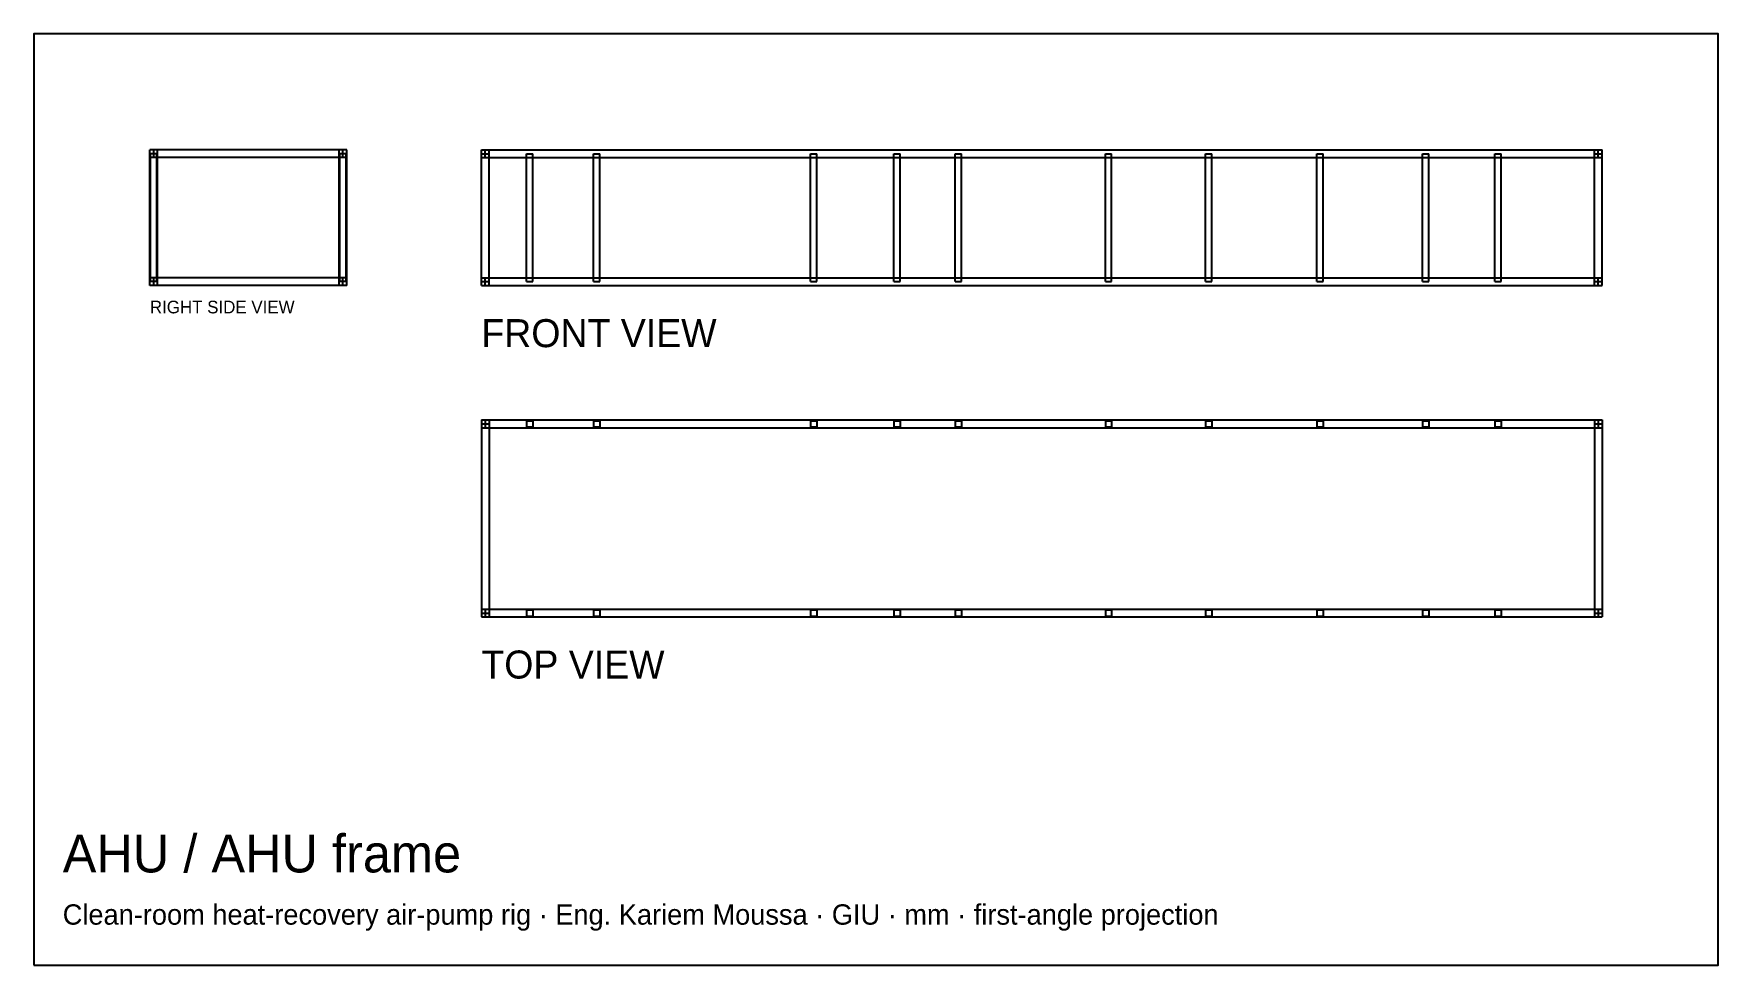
# Model space of a CAD drawing. Header units: millimetres. Extents: x -407 to -74, y -104 to 80.
import ezdxf

# ---------------------------------------------------------------- set-up
doc = ezdxf.new("R2010")
doc.units = ezdxf.units.MM
for name, color, linetype in [('BORDER', 7, 'Continuous'), ('HIDDEN', 8, 'Continuous'), ('TEXT', 5, 'Continuous'), ('VISIBLE', 7, 'Continuous')]:
    doc.layers.add(name, color=color, linetype=linetype)

msp = doc.modelspace()

# ---------------------------------------------------------------- linework, layer by layer
at = {"layer": 'BORDER'}
msp.add_lwpolyline([(-406.66, -104.0904), (-73.6648, -104.0904), (-73.6648, 80.1352), (-406.66, 80.1352)], close=True, dxfattribs=at)
at = {"layer": 'HIDDEN'}
for points in [[(-382.1548, 57.17), (-383.6948, 57.17)], [(-383.6948, 55.63), (-383.6948, 57.17)], [(-382.1548, 57.17), (-382.9248, 57.17)], [(-345.5248, 57.17), (-382.9248, 57.17)], [(-382.9248, 55.63), (-382.9248, 57.17)], [(-345.5248, 57.17), (-382.9248, 57.17)], [(-382.9248, 55.63), (-382.9248, 57.17)], [(-345.5248, 57.17), (-382.9248, 57.17)], [(-382.9248, 55.63), (-382.9248, 57.17)], [(-382.1548, 55.63), (-382.1548, 57.17)], [(-382.1548, 55.63), (-382.1548, 57.17)], [(-345.5248, 57.17), (-346.2948, 57.17)], [(-346.2948, 55.63), (-346.2948, 57.17)], [(-344.7548, 57.17), (-346.2948, 57.17)], [(-346.2948, 55.63), (-346.2948, 57.17)], [(-345.5248, 55.63), (-345.5248, 57.17)], [(-345.5248, 55.63), (-345.5248, 57.17)], [(-345.5248, 55.63), (-345.5248, 57.17)], [(-344.7548, 55.63), (-344.7548, 57.17)], [(-318.17, 57.17), (-316.63, 57.17)], [(-318.17, 55.63), (-318.17, 57.17)], [(-317.4, 57.17), (-97.4, 57.17)], [(-317.4, 57.17), (-97.4, 57.17)], [(-317.4, 55.63), (-317.4, 57.17)], [(-317.4, 55.63), (-317.4, 57.17)], [(-317.4, 57.17), (-97.4, 57.17)], [(-317.4, 55.63), (-317.4, 57.17)], [(-317.4, 57.17), (-316.63, 57.17)], [(-316.63, 55.63), (-316.63, 57.17)], [(-316.63, 55.63), (-316.63, 57.17)], [(-98.17, 57.17), (-97.4, 57.17)], [(-98.17, 57.17), (-96.63, 57.17)], [(-98.17, 55.63), (-98.17, 57.17)], [(-98.17, 55.63), (-98.17, 57.17)], [(-97.4, 55.63), (-97.4, 57.17)], [(-97.4, 55.63), (-97.4, 57.17)], [(-97.4, 55.63), (-97.4, 57.17)], [(-96.63, 55.63), (-96.63, 57.17)], [(-383.6948, 55.63), (-383.6948, 56.4)], [(-382.1548, 56.4), (-383.6948, 56.4)], [(-383.6948, 31.1), (-383.6948, 56.4)], [(-382.1548, 56.4), (-383.6948, 56.4)], [(-383.6948, 31.1), (-383.6948, 56.4)], [(-382.1548, 56.4), (-383.6948, 56.4)], [(-383.6948, 31.1), (-383.6948, 56.4)], [(-382.1548, 55.63), (-383.6948, 55.63)], [(-382.1548, 55.63), (-383.6948, 55.63)], [(-382.3088, 56.4), (-383.5408, 56.4)], [(-383.5408, 31.1), (-383.5408, 56.4)], [(-382.3088, 56.4), (-383.5408, 56.4)], [(-383.5408, 31.1), (-383.5408, 56.4)], [(-382.3088, 56.4), (-383.5408, 56.4)], [(-383.5408, 31.1), (-383.5408, 56.4)], [(-382.3088, 56.4), (-383.5408, 56.4)], [(-383.5408, 31.1), (-383.5408, 56.4)], [(-382.3088, 56.4), (-383.5408, 56.4)], [(-383.5408, 31.1), (-383.5408, 56.4)], [(-382.3088, 56.4), (-383.5408, 56.4)], [(-383.5408, 31.1), (-383.5408, 56.4)], [(-382.3088, 56.4), (-383.5408, 56.4)], [(-383.5408, 31.1), (-383.5408, 56.4)], [(-382.3088, 56.4), (-383.5408, 56.4)], [(-383.5408, 31.1), (-383.5408, 56.4)], [(-382.3088, 56.4), (-383.5408, 56.4)], [(-383.5408, 31.1), (-383.5408, 56.4)], [(-382.3088, 56.4), (-383.5408, 56.4)], [(-383.5408, 31.1), (-383.5408, 56.4)], [(-382.3088, 56.4), (-383.5408, 56.4)], [(-383.5408, 31.1), (-383.5408, 56.4)], [(-382.3088, 56.4), (-383.5408, 56.4)], [(-383.5408, 31.1), (-383.5408, 56.4)], [(-382.3088, 56.4), (-383.5408, 56.4)], [(-383.5408, 31.1), (-383.5408, 56.4)], [(-382.3088, 56.4), (-383.5408, 56.4)], [(-383.5408, 31.1), (-383.5408, 56.4)], [(-382.3088, 56.4), (-383.5408, 56.4)], [(-383.5408, 31.1), (-383.5408, 56.4)], [(-382.3088, 56.4), (-383.5408, 56.4)], [(-383.5408, 31.1), (-383.5408, 56.4)], [(-382.3088, 56.4), (-383.5408, 56.4)], [(-383.5408, 31.1), (-383.5408, 56.4)], [(-382.3088, 56.4), (-383.5408, 56.4)], [(-383.5408, 31.1), (-383.5408, 56.4)], [(-382.3088, 56.4), (-383.5408, 56.4)], [(-383.5408, 31.1), (-383.5408, 56.4)], [(-382.3088, 56.4), (-383.5408, 56.4)], [(-383.5408, 31.1), (-383.5408, 56.4)], [(-345.5248, 55.63), (-382.9248, 55.63)], [(-345.5248, 55.63), (-382.9248, 55.63)], [(-345.5248, 55.63), (-382.9248, 55.63)], [(-382.3088, 31.1), (-382.3088, 56.4)], [(-382.3088, 31.1), (-382.3088, 56.4)], [(-382.3088, 31.1), (-382.3088, 56.4)], [(-382.3088, 31.1), (-382.3088, 56.4)], [(-382.3088, 31.1), (-382.3088, 56.4)], [(-382.3088, 31.1), (-382.3088, 56.4)], [(-382.3088, 31.1), (-382.3088, 56.4)], [(-382.3088, 31.1), (-382.3088, 56.4)], [(-382.3088, 31.1), (-382.3088, 56.4)], [(-382.3088, 31.1), (-382.3088, 56.4)], [(-382.3088, 31.1), (-382.3088, 56.4)], [(-382.3088, 31.1), (-382.3088, 56.4)], [(-382.3088, 31.1), (-382.3088, 56.4)], [(-382.3088, 31.1), (-382.3088, 56.4)], [(-382.3088, 31.1), (-382.3088, 56.4)], [(-382.3088, 31.1), (-382.3088, 56.4)], [(-382.3088, 31.1), (-382.3088, 56.4)], [(-382.3088, 31.1), (-382.3088, 56.4)], [(-382.3088, 31.1), (-382.3088, 56.4)], [(-382.3088, 31.1), (-382.3088, 56.4)], [(-382.1548, 31.1), (-382.1548, 56.4)], [(-382.1548, 31.1), (-382.1548, 56.4)], [(-382.1548, 31.1), (-382.1548, 56.4)], [(-344.7548, 56.4), (-346.2948, 56.4)], [(-346.2948, 31.1), (-346.2948, 56.4)], [(-344.7548, 56.4), (-346.2948, 56.4)], [(-346.2948, 31.1), (-346.2948, 56.4)], [(-344.7548, 56.4), (-346.2948, 56.4)], [(-346.2948, 31.1), (-346.2948, 56.4)], [(-344.7548, 55.63), (-346.2948, 55.63)], [(-344.7548, 55.63), (-346.2948, 55.63)], [(-344.9088, 56.4), (-346.1408, 56.4)], [(-346.1408, 31.1), (-346.1408, 56.4)], [(-344.9088, 56.4), (-346.1408, 56.4)], [(-346.1408, 31.1), (-346.1408, 56.4)], [(-344.9088, 56.4), (-346.1408, 56.4)], [(-346.1408, 31.1), (-346.1408, 56.4)], [(-344.9088, 56.4), (-346.1408, 56.4)], [(-346.1408, 31.1), (-346.1408, 56.4)], [(-344.9088, 56.4), (-346.1408, 56.4)], [(-346.1408, 31.1), (-346.1408, 56.4)], [(-344.9088, 56.4), (-346.1408, 56.4)], [(-346.1408, 31.1), (-346.1408, 56.4)], [(-344.9088, 56.4), (-346.1408, 56.4)], [(-346.1408, 31.1), (-346.1408, 56.4)], [(-344.9088, 56.4), (-346.1408, 56.4)], [(-346.1408, 31.1), (-346.1408, 56.4)], [(-344.9088, 56.4), (-346.1408, 56.4)], [(-346.1408, 31.1), (-346.1408, 56.4)], [(-344.9088, 56.4), (-346.1408, 56.4)], [(-346.1408, 31.1), (-346.1408, 56.4)], [(-344.9088, 56.4), (-346.1408, 56.4)], [(-346.1408, 31.1), (-346.1408, 56.4)], [(-344.9088, 56.4), (-346.1408, 56.4)], [(-346.1408, 31.1), (-346.1408, 56.4)], [(-344.9088, 56.4), (-346.1408, 56.4)], [(-346.1408, 31.1), (-346.1408, 56.4)], [(-344.9088, 56.4), (-346.1408, 56.4)], [(-346.1408, 31.1), (-346.1408, 56.4)], [(-344.9088, 56.4), (-346.1408, 56.4)], [(-346.1408, 31.1), (-346.1408, 56.4)], [(-344.9088, 56.4), (-346.1408, 56.4)], [(-346.1408, 31.1), (-346.1408, 56.4)], [(-344.9088, 56.4), (-346.1408, 56.4)], [(-346.1408, 31.1), (-346.1408, 56.4)], [(-344.9088, 56.4), (-346.1408, 56.4)], [(-346.1408, 31.1), (-346.1408, 56.4)], [(-344.9088, 56.4), (-346.1408, 56.4)], [(-346.1408, 31.1), (-346.1408, 56.4)], [(-344.9088, 56.4), (-346.1408, 56.4)], [(-346.1408, 31.1), (-346.1408, 56.4)], [(-344.9088, 31.1), (-344.9088, 56.4)], [(-344.9088, 31.1), (-344.9088, 56.4)], [(-344.9088, 31.1), (-344.9088, 56.4)], [(-344.9088, 31.1), (-344.9088, 56.4)], [(-344.9088, 31.1), (-344.9088, 56.4)], [(-344.9088, 31.1), (-344.9088, 56.4)], [(-344.9088, 31.1), (-344.9088, 56.4)], [(-344.9088, 31.1), (-344.9088, 56.4)], [(-344.9088, 31.1), (-344.9088, 56.4)], [(-344.9088, 31.1), (-344.9088, 56.4)], [(-344.9088, 31.1), (-344.9088, 56.4)], [(-344.9088, 31.1), (-344.9088, 56.4)], [(-344.9088, 31.1), (-344.9088, 56.4)], [(-344.9088, 31.1), (-344.9088, 56.4)], [(-344.9088, 31.1), (-344.9088, 56.4)], [(-344.9088, 31.1), (-344.9088, 56.4)], [(-344.9088, 31.1), (-344.9088, 56.4)], [(-344.9088, 31.1), (-344.9088, 56.4)], [(-344.9088, 31.1), (-344.9088, 56.4)], [(-344.9088, 31.1), (-344.9088, 56.4)], [(-344.7548, 55.63), (-344.7548, 56.4)], [(-344.7548, 31.1), (-344.7548, 56.4)], [(-344.7548, 31.1), (-344.7548, 56.4)], [(-344.7548, 31.1), (-344.7548, 56.4)], [(-318.17, 56.4), (-316.63, 56.4)], [(-318.17, 56.4), (-316.63, 56.4)], [(-318.17, 31.1), (-318.17, 56.4)], [(-318.17, 31.1), (-318.17, 56.4)], [(-318.17, 56.4), (-316.63, 56.4)], [(-318.17, 31.1), (-318.17, 56.4)], [(-318.17, 55.63), (-318.17, 56.4)], [(-318.17, 55.63), (-316.63, 55.63)], [(-318.17, 55.63), (-316.63, 55.63)], [(-317.4, 55.63), (-97.4, 55.63)], [(-317.4, 55.63), (-97.4, 55.63)], [(-317.4, 55.63), (-97.4, 55.63)], [(-316.63, 31.1), (-316.63, 56.4)], [(-316.63, 31.1), (-316.63, 56.4)], [(-316.63, 31.1), (-316.63, 56.4)], [(-309.216, 56.4), (-307.984, 56.4)], [(-309.216, 56.4), (-307.984, 56.4)], [(-309.216, 31.1), (-309.216, 56.4)], [(-309.216, 31.1), (-309.216, 56.4)], [(-309.216, 56.4), (-307.984, 56.4)], [(-309.216, 56.4), (-307.984, 56.4)], [(-309.216, 31.1), (-309.216, 56.4)], [(-309.216, 55.63), (-309.216, 56.4)], [(-307.984, 31.1), (-307.984, 56.4)], [(-307.984, 31.1), (-307.984, 56.4)], [(-307.984, 31.1), (-307.984, 56.4)], [(-307.984, 55.63), (-307.984, 56.4)], [(-296.016, 56.4), (-294.784, 56.4)], [(-296.016, 56.4), (-294.784, 56.4)], [(-296.016, 31.1), (-296.016, 56.4)], [(-296.016, 31.1), (-296.016, 56.4)], [(-296.016, 56.4), (-294.784, 56.4)], [(-296.016, 56.4), (-294.784, 56.4)], [(-296.016, 31.1), (-296.016, 56.4)], [(-296.016, 55.63), (-296.016, 56.4)], [(-294.784, 31.1), (-294.784, 56.4)], [(-294.784, 31.1), (-294.784, 56.4)], [(-294.784, 31.1), (-294.784, 56.4)], [(-294.784, 55.63), (-294.784, 56.4)], [(-253.116, 56.4), (-251.884, 56.4)], [(-253.116, 56.4), (-251.884, 56.4)], [(-253.116, 31.1), (-253.116, 56.4)], [(-253.116, 31.1), (-253.116, 56.4)], [(-253.116, 56.4), (-251.884, 56.4)], [(-253.116, 56.4), (-251.884, 56.4)], [(-253.116, 31.1), (-253.116, 56.4)], [(-253.116, 55.63), (-253.116, 56.4)], [(-251.884, 31.1), (-251.884, 56.4)], [(-251.884, 31.1), (-251.884, 56.4)], [(-251.884, 31.1), (-251.884, 56.4)], [(-251.884, 55.63), (-251.884, 56.4)], [(-236.616, 56.4), (-235.384, 56.4)], [(-236.616, 56.4), (-235.384, 56.4)], [(-236.616, 31.1), (-236.616, 56.4)], [(-236.616, 31.1), (-236.616, 56.4)], [(-236.616, 56.4), (-235.384, 56.4)], [(-236.616, 56.4), (-235.384, 56.4)], [(-236.616, 31.1), (-236.616, 56.4)], [(-236.616, 55.63), (-236.616, 56.4)], [(-235.384, 31.1), (-235.384, 56.4)], [(-235.384, 31.1), (-235.384, 56.4)], [(-235.384, 31.1), (-235.384, 56.4)], [(-235.384, 55.63), (-235.384, 56.4)], [(-224.516, 56.4), (-223.284, 56.4)], [(-224.516, 56.4), (-223.284, 56.4)], [(-224.516, 31.1), (-224.516, 56.4)], [(-224.516, 31.1), (-224.516, 56.4)], [(-224.516, 56.4), (-223.284, 56.4)], [(-224.516, 56.4), (-223.284, 56.4)], [(-224.516, 31.1), (-224.516, 56.4)], [(-224.516, 55.63), (-224.516, 56.4)], [(-223.284, 31.1), (-223.284, 56.4)], [(-223.284, 31.1), (-223.284, 56.4)], [(-223.284, 31.1), (-223.284, 56.4)], [(-223.284, 55.63), (-223.284, 56.4)], [(-194.816, 56.4), (-193.584, 56.4)], [(-194.816, 56.4), (-193.584, 56.4)], [(-194.816, 31.1), (-194.816, 56.4)], [(-194.816, 31.1), (-194.816, 56.4)], [(-194.816, 56.4), (-193.584, 56.4)], [(-194.816, 56.4), (-193.584, 56.4)], [(-194.816, 31.1), (-194.816, 56.4)], [(-194.816, 55.63), (-194.816, 56.4)], [(-193.584, 31.1), (-193.584, 56.4)], [(-193.584, 31.1), (-193.584, 56.4)], [(-193.584, 31.1), (-193.584, 56.4)], [(-193.584, 55.63), (-193.584, 56.4)], [(-175.016, 56.4), (-173.784, 56.4)], [(-175.016, 56.4), (-173.784, 56.4)], [(-175.016, 31.1), (-175.016, 56.4)], [(-175.016, 31.1), (-175.016, 56.4)], [(-175.016, 56.4), (-173.784, 56.4)], [(-175.016, 56.4), (-173.784, 56.4)], [(-175.016, 31.1), (-175.016, 56.4)], [(-175.016, 55.63), (-175.016, 56.4)], [(-173.784, 31.1), (-173.784, 56.4)], [(-173.784, 31.1), (-173.784, 56.4)], [(-173.784, 31.1), (-173.784, 56.4)], [(-173.784, 55.63), (-173.784, 56.4)], [(-153.016, 56.4), (-151.784, 56.4)], [(-153.016, 56.4), (-151.784, 56.4)], [(-153.016, 31.1), (-153.016, 56.4)], [(-153.016, 31.1), (-153.016, 56.4)], [(-153.016, 56.4), (-151.784, 56.4)], [(-153.016, 56.4), (-151.784, 56.4)], [(-153.016, 31.1), (-153.016, 56.4)], [(-153.016, 55.63), (-153.016, 56.4)], [(-151.784, 31.1), (-151.784, 56.4)], [(-151.784, 31.1), (-151.784, 56.4)], [(-151.784, 31.1), (-151.784, 56.4)], [(-151.784, 55.63), (-151.784, 56.4)], [(-132.116, 56.4), (-130.884, 56.4)], [(-132.116, 56.4), (-130.884, 56.4)], [(-132.116, 31.1), (-132.116, 56.4)], [(-132.116, 31.1), (-132.116, 56.4)], [(-132.116, 56.4), (-130.884, 56.4)], [(-132.116, 56.4), (-130.884, 56.4)], [(-132.116, 31.1), (-132.116, 56.4)], [(-132.116, 55.63), (-132.116, 56.4)], [(-130.884, 31.1), (-130.884, 56.4)], [(-130.884, 31.1), (-130.884, 56.4)], [(-130.884, 31.1), (-130.884, 56.4)], [(-130.884, 55.63), (-130.884, 56.4)], [(-117.816, 56.4), (-116.584, 56.4)], [(-117.816, 56.4), (-116.584, 56.4)], [(-117.816, 31.1), (-117.816, 56.4)], [(-117.816, 31.1), (-117.816, 56.4)], [(-117.816, 56.4), (-116.584, 56.4)], [(-117.816, 56.4), (-116.584, 56.4)], [(-117.816, 31.1), (-117.816, 56.4)], [(-117.816, 55.63), (-117.816, 56.4)], [(-116.584, 31.1), (-116.584, 56.4)], [(-116.584, 31.1), (-116.584, 56.4)], [(-116.584, 31.1), (-116.584, 56.4)], [(-116.584, 55.63), (-116.584, 56.4)], [(-98.17, 56.4), (-96.63, 56.4)], [(-98.17, 56.4), (-96.63, 56.4)], [(-98.17, 31.1), (-98.17, 56.4)], [(-98.17, 31.1), (-98.17, 56.4)], [(-98.17, 56.4), (-96.63, 56.4)], [(-98.17, 31.1), (-98.17, 56.4)], [(-98.17, 55.63), (-96.63, 55.63)], [(-98.17, 55.63), (-96.63, 55.63)], [(-96.63, 31.1), (-96.63, 56.4)], [(-96.63, 31.1), (-96.63, 56.4)], [(-96.63, 31.1), (-96.63, 56.4)], [(-96.63, 55.63), (-96.63, 56.4)], [(-382.1548, 31.87), (-383.6948, 31.87)], [(-383.6948, 31.1), (-383.6948, 31.87)], [(-382.1548, 31.87), (-383.6948, 31.87)], [(-383.6948, 30.33), (-383.6948, 31.87)], [(-382.1548, 31.1), (-383.6948, 31.1)], [(-382.1548, 31.1), (-383.6948, 31.1)], [(-382.1548, 31.1), (-383.6948, 31.1)], [(-382.1548, 30.33), (-383.6948, 30.33)], [(-382.3088, 31.1), (-383.5408, 31.1)], [(-382.3088, 31.1), (-383.5408, 31.1)], [(-382.3088, 31.1), (-383.5408, 31.1)], [(-382.3088, 31.1), (-383.5408, 31.1)], [(-382.3088, 31.1), (-383.5408, 31.1)], [(-382.3088, 31.1), (-383.5408, 31.1)], [(-382.3088, 31.1), (-383.5408, 31.1)], [(-382.3088, 31.1), (-383.5408, 31.1)], [(-382.3088, 31.1), (-383.5408, 31.1)], [(-382.3088, 31.1), (-383.5408, 31.1)], [(-382.3088, 31.1), (-383.5408, 31.1)], [(-382.3088, 31.1), (-383.5408, 31.1)], [(-382.3088, 31.1), (-383.5408, 31.1)], [(-382.3088, 31.1), (-383.5408, 31.1)], [(-382.3088, 31.1), (-383.5408, 31.1)], [(-382.3088, 31.1), (-383.5408, 31.1)], [(-382.3088, 31.1), (-383.5408, 31.1)], [(-382.3088, 31.1), (-383.5408, 31.1)], [(-382.3088, 31.1), (-383.5408, 31.1)], [(-382.3088, 31.1), (-383.5408, 31.1)], [(-345.5248, 31.87), (-382.9248, 31.87)], [(-382.9248, 30.33), (-382.9248, 31.87)], [(-345.5248, 31.87), (-382.9248, 31.87)], [(-382.9248, 30.33), (-382.9248, 31.87)], [(-345.5248, 31.87), (-382.9248, 31.87)], [(-382.9248, 30.33), (-382.9248, 31.87)], [(-382.1548, 30.33), (-382.9248, 30.33)], [(-345.5248, 30.33), (-382.9248, 30.33)], [(-345.5248, 30.33), (-382.9248, 30.33)], [(-345.5248, 30.33), (-382.9248, 30.33)], [(-382.1548, 30.33), (-382.1548, 31.87)], [(-382.1548, 30.33), (-382.1548, 31.87)], [(-344.7548, 31.87), (-346.2948, 31.87)], [(-346.2948, 30.33), (-346.2948, 31.87)], [(-344.7548, 31.87), (-346.2948, 31.87)], [(-346.2948, 30.33), (-346.2948, 31.87)], [(-344.7548, 31.1), (-346.2948, 31.1)], [(-344.7548, 31.1), (-346.2948, 31.1)], [(-344.7548, 31.1), (-346.2948, 31.1)], [(-345.5248, 30.33), (-346.2948, 30.33)], [(-344.7548, 30.33), (-346.2948, 30.33)], [(-344.9088, 31.1), (-346.1408, 31.1)], [(-344.9088, 31.1), (-346.1408, 31.1)], [(-344.9088, 31.1), (-346.1408, 31.1)], [(-344.9088, 31.1), (-346.1408, 31.1)], [(-344.9088, 31.1), (-346.1408, 31.1)], [(-344.9088, 31.1), (-346.1408, 31.1)], [(-344.9088, 31.1), (-346.1408, 31.1)], [(-344.9088, 31.1), (-346.1408, 31.1)], [(-344.9088, 31.1), (-346.1408, 31.1)], [(-344.9088, 31.1), (-346.1408, 31.1)], [(-344.9088, 31.1), (-346.1408, 31.1)], [(-344.9088, 31.1), (-346.1408, 31.1)], [(-344.9088, 31.1), (-346.1408, 31.1)], [(-344.9088, 31.1), (-346.1408, 31.1)], [(-344.9088, 31.1), (-346.1408, 31.1)], [(-344.9088, 31.1), (-346.1408, 31.1)], [(-344.9088, 31.1), (-346.1408, 31.1)], [(-344.9088, 31.1), (-346.1408, 31.1)], [(-344.9088, 31.1), (-346.1408, 31.1)], [(-344.9088, 31.1), (-346.1408, 31.1)], [(-345.5248, 30.33), (-345.5248, 31.87)], [(-345.5248, 30.33), (-345.5248, 31.87)], [(-345.5248, 30.33), (-345.5248, 31.87)], [(-344.7548, 31.1), (-344.7548, 31.87)], [(-344.7548, 30.33), (-344.7548, 31.87)], [(-318.17, 31.87), (-316.63, 31.87)], [(-318.17, 31.87), (-316.63, 31.87)], [(-318.17, 30.33), (-318.17, 31.87)], [(-318.17, 31.1), (-318.17, 31.87)], [(-318.17, 31.1), (-316.63, 31.1)], [(-318.17, 31.1), (-316.63, 31.1)], [(-318.17, 31.1), (-316.63, 31.1)], [(-318.17, 30.33), (-316.63, 30.33)], [(-317.4, 31.87), (-97.4, 31.87)], [(-317.4, 31.87), (-97.4, 31.87)], [(-317.4, 30.33), (-317.4, 31.87)], [(-317.4, 30.33), (-317.4, 31.87)], [(-317.4, 31.87), (-97.4, 31.87)], [(-317.4, 30.33), (-317.4, 31.87)], [(-317.4, 30.33), (-97.4, 30.33)], [(-317.4, 30.33), (-97.4, 30.33)], [(-317.4, 30.33), (-97.4, 30.33)], [(-317.4, 30.33), (-316.63, 30.33)], [(-316.63, 30.33), (-316.63, 31.87)], [(-316.63, 30.33), (-316.63, 31.87)], [(-309.216, 31.1), (-309.216, 31.87)], [(-309.216, 31.1), (-307.984, 31.1)], [(-309.216, 31.1), (-307.984, 31.1)], [(-309.216, 31.1), (-307.984, 31.1)], [(-309.216, 31.1), (-307.984, 31.1)], [(-307.984, 31.1), (-307.984, 31.87)], [(-296.016, 31.1), (-296.016, 31.87)], [(-296.016, 31.1), (-294.784, 31.1)], [(-296.016, 31.1), (-294.784, 31.1)], [(-296.016, 31.1), (-294.784, 31.1)], [(-296.016, 31.1), (-294.784, 31.1)], [(-294.784, 31.1), (-294.784, 31.87)], [(-253.116, 31.1), (-253.116, 31.87)], [(-253.116, 31.1), (-251.884, 31.1)], [(-253.116, 31.1), (-251.884, 31.1)], [(-253.116, 31.1), (-251.884, 31.1)], [(-253.116, 31.1), (-251.884, 31.1)], [(-251.884, 31.1), (-251.884, 31.87)], [(-236.616, 31.1), (-236.616, 31.87)], [(-236.616, 31.1), (-235.384, 31.1)], [(-236.616, 31.1), (-235.384, 31.1)], [(-236.616, 31.1), (-235.384, 31.1)], [(-236.616, 31.1), (-235.384, 31.1)], [(-235.384, 31.1), (-235.384, 31.87)], [(-224.516, 31.1), (-224.516, 31.87)], [(-224.516, 31.1), (-223.284, 31.1)], [(-224.516, 31.1), (-223.284, 31.1)], [(-224.516, 31.1), (-223.284, 31.1)], [(-224.516, 31.1), (-223.284, 31.1)], [(-223.284, 31.1), (-223.284, 31.87)], [(-194.816, 31.1), (-194.816, 31.87)], [(-194.816, 31.1), (-193.584, 31.1)], [(-194.816, 31.1), (-193.584, 31.1)], [(-194.816, 31.1), (-193.584, 31.1)], [(-194.816, 31.1), (-193.584, 31.1)], [(-193.584, 31.1), (-193.584, 31.87)], [(-175.016, 31.1), (-175.016, 31.87)], [(-175.016, 31.1), (-173.784, 31.1)], [(-175.016, 31.1), (-173.784, 31.1)], [(-175.016, 31.1), (-173.784, 31.1)], [(-175.016, 31.1), (-173.784, 31.1)], [(-173.784, 31.1), (-173.784, 31.87)], [(-153.016, 31.1), (-153.016, 31.87)], [(-153.016, 31.1), (-151.784, 31.1)], [(-153.016, 31.1), (-151.784, 31.1)], [(-153.016, 31.1), (-151.784, 31.1)], [(-153.016, 31.1), (-151.784, 31.1)], [(-151.784, 31.1), (-151.784, 31.87)], [(-132.116, 31.1), (-132.116, 31.87)], [(-132.116, 31.1), (-130.884, 31.1)], [(-132.116, 31.1), (-130.884, 31.1)], [(-132.116, 31.1), (-130.884, 31.1)], [(-132.116, 31.1), (-130.884, 31.1)], [(-130.884, 31.1), (-130.884, 31.87)], [(-117.816, 31.1), (-117.816, 31.87)], [(-117.816, 31.1), (-116.584, 31.1)], [(-117.816, 31.1), (-116.584, 31.1)], [(-117.816, 31.1), (-116.584, 31.1)], [(-117.816, 31.1), (-116.584, 31.1)], [(-116.584, 31.1), (-116.584, 31.87)], [(-98.17, 31.87), (-96.63, 31.87)], [(-98.17, 31.87), (-96.63, 31.87)], [(-98.17, 30.33), (-98.17, 31.87)], [(-98.17, 30.33), (-98.17, 31.87)], [(-98.17, 31.1), (-96.63, 31.1)], [(-98.17, 31.1), (-96.63, 31.1)], [(-98.17, 31.1), (-96.63, 31.1)], [(-98.17, 30.33), (-97.4, 30.33)], [(-98.17, 30.33), (-96.63, 30.33)], [(-97.4, 30.33), (-97.4, 31.87)], [(-97.4, 30.33), (-97.4, 31.87)], [(-97.4, 30.33), (-97.4, 31.87)], [(-96.63, 30.33), (-96.63, 31.87)], [(-96.63, 31.1), (-96.63, 31.87)], [(-318.17, 3.7452), (-316.63, 3.7452)], [(-318.17, 3.7452), (-318.17, 2.2052)], [(-317.4, 3.7452), (-97.4, 3.7452)], [(-317.4, 3.7452), (-97.4, 3.7452)], [(-317.4, 3.7452), (-317.4, 2.2052)], [(-317.4, 3.7452), (-317.4, 2.2052)], [(-317.4, 3.7452), (-97.4, 3.7452)], [(-317.4, 3.7452), (-317.4, 2.2052)], [(-317.4, 3.7452), (-316.63, 3.7452)], [(-316.63, 3.7452), (-316.63, 2.2052)], [(-316.63, 3.7452), (-316.63, 2.2052)], [(-309.216, 3.5912), (-307.984, 3.5912)], [(-309.216, 3.5912), (-307.984, 3.5912)], [(-309.216, 3.5912), (-309.216, 2.3592)], [(-309.216, 3.5912), (-309.216, 2.3592)], [(-307.984, 3.5912), (-307.984, 2.3592)], [(-307.984, 3.5912), (-307.984, 2.3592)], [(-296.016, 3.5912), (-294.784, 3.5912)], [(-296.016, 3.5912), (-294.784, 3.5912)], [(-296.016, 3.5912), (-296.016, 2.3592)], [(-296.016, 3.5912), (-296.016, 2.3592)], [(-294.784, 3.5912), (-294.784, 2.3592)], [(-294.784, 3.5912), (-294.784, 2.3592)], [(-253.116, 3.5912), (-251.884, 3.5912)], [(-253.116, 3.5912), (-251.884, 3.5912)], [(-253.116, 3.5912), (-253.116, 2.3592)], [(-253.116, 3.5912), (-253.116, 2.3592)], [(-251.884, 3.5912), (-251.884, 2.3592)], [(-251.884, 3.5912), (-251.884, 2.3592)], [(-236.616, 3.5912), (-235.384, 3.5912)], [(-236.616, 3.5912), (-235.384, 3.5912)], [(-236.616, 3.5912), (-236.616, 2.3592)], [(-236.616, 3.5912), (-236.616, 2.3592)], [(-235.384, 3.5912), (-235.384, 2.3592)], [(-235.384, 3.5912), (-235.384, 2.3592)], [(-224.516, 3.5912), (-223.284, 3.5912)], [(-224.516, 3.5912), (-223.284, 3.5912)], [(-224.516, 3.5912), (-224.516, 2.3592)], [(-224.516, 3.5912), (-224.516, 2.3592)], [(-223.284, 3.5912), (-223.284, 2.3592)], [(-223.284, 3.5912), (-223.284, 2.3592)], [(-194.816, 3.5912), (-193.584, 3.5912)], [(-194.816, 3.5912), (-193.584, 3.5912)], [(-194.816, 3.5912), (-194.816, 2.3592)], [(-194.816, 3.5912), (-194.816, 2.3592)], [(-193.584, 3.5912), (-193.584, 2.3592)], [(-193.584, 3.5912), (-193.584, 2.3592)], [(-175.016, 3.5912), (-173.784, 3.5912)], [(-175.016, 3.5912), (-173.784, 3.5912)], [(-175.016, 3.5912), (-175.016, 2.3592)], [(-175.016, 3.5912), (-175.016, 2.3592)], [(-173.784, 3.5912), (-173.784, 2.3592)], [(-173.784, 3.5912), (-173.784, 2.3592)], [(-153.016, 3.5912), (-151.784, 3.5912)], [(-153.016, 3.5912), (-151.784, 3.5912)], [(-153.016, 3.5912), (-153.016, 2.3592)], [(-153.016, 3.5912), (-153.016, 2.3592)], [(-151.784, 3.5912), (-151.784, 2.3592)], [(-151.784, 3.5912), (-151.784, 2.3592)], [(-132.116, 3.5912), (-130.884, 3.5912)], [(-132.116, 3.5912), (-130.884, 3.5912)], [(-132.116, 3.5912), (-132.116, 2.3592)], [(-132.116, 3.5912), (-132.116, 2.3592)], [(-130.884, 3.5912), (-130.884, 2.3592)], [(-130.884, 3.5912), (-130.884, 2.3592)], [(-117.816, 3.5912), (-116.584, 3.5912)], [(-117.816, 3.5912), (-116.584, 3.5912)], [(-117.816, 3.5912), (-117.816, 2.3592)], [(-117.816, 3.5912), (-117.816, 2.3592)], [(-116.584, 3.5912), (-116.584, 2.3592)], [(-116.584, 3.5912), (-116.584, 2.3592)], [(-98.17, 3.7452), (-97.4, 3.7452)], [(-98.17, 3.7452), (-96.63, 3.7452)], [(-98.17, 3.7452), (-98.17, 2.2052)], [(-98.17, 3.7452), (-98.17, 2.2052)], [(-97.4, 3.7452), (-97.4, 2.2052)], [(-97.4, 3.7452), (-97.4, 2.2052)], [(-97.4, 3.7452), (-97.4, 2.2052)], [(-96.63, 3.7452), (-96.63, 2.2052)], [(-318.17, 2.9752), (-318.17, 2.2052)], [(-318.17, 2.9752), (-316.63, 2.9752)], [(-318.17, 2.9752), (-316.63, 2.9752)], [(-318.17, 2.9752), (-318.17, -34.4248)], [(-318.17, 2.9752), (-318.17, -34.4248)], [(-318.17, 2.9752), (-316.63, 2.9752)], [(-318.17, 2.9752), (-318.17, -34.4248)], [(-318.17, 2.2052), (-316.63, 2.2052)], [(-318.17, 2.2052), (-316.63, 2.2052)], [(-317.4, 2.2052), (-97.4, 2.2052)], [(-317.4, 2.2052), (-97.4, 2.2052)], [(-317.4, 2.2052), (-97.4, 2.2052)], [(-316.63, 2.9752), (-316.63, -34.4248)], [(-316.63, 2.9752), (-316.63, -34.4248)], [(-316.63, 2.9752), (-316.63, -34.4248)], [(-309.216, 2.3592), (-307.984, 2.3592)], [(-309.216, 2.3592), (-307.984, 2.3592)], [(-296.016, 2.3592), (-294.784, 2.3592)], [(-296.016, 2.3592), (-294.784, 2.3592)], [(-253.116, 2.3592), (-251.884, 2.3592)], [(-253.116, 2.3592), (-251.884, 2.3592)], [(-236.616, 2.3592), (-235.384, 2.3592)], [(-236.616, 2.3592), (-235.384, 2.3592)], [(-224.516, 2.3592), (-223.284, 2.3592)], [(-224.516, 2.3592), (-223.284, 2.3592)], [(-194.816, 2.3592), (-193.584, 2.3592)], [(-194.816, 2.3592), (-193.584, 2.3592)], [(-175.016, 2.3592), (-173.784, 2.3592)], [(-175.016, 2.3592), (-173.784, 2.3592)], [(-153.016, 2.3592), (-151.784, 2.3592)], [(-153.016, 2.3592), (-151.784, 2.3592)], [(-132.116, 2.3592), (-130.884, 2.3592)], [(-132.116, 2.3592), (-130.884, 2.3592)], [(-117.816, 2.3592), (-116.584, 2.3592)], [(-117.816, 2.3592), (-116.584, 2.3592)], [(-98.17, 2.9752), (-96.63, 2.9752)], [(-98.17, 2.9752), (-96.63, 2.9752)], [(-98.17, 2.9752), (-98.17, -34.4248)], [(-98.17, 2.9752), (-98.17, -34.4248)], [(-98.17, 2.9752), (-96.63, 2.9752)], [(-98.17, 2.9752), (-98.17, -34.4248)], [(-98.17, 2.2052), (-96.63, 2.2052)], [(-98.17, 2.2052), (-96.63, 2.2052)], [(-96.63, 2.9752), (-96.63, 2.2052)], [(-96.63, 2.9752), (-96.63, -34.4248)], [(-96.63, 2.9752), (-96.63, -34.4248)], [(-96.63, 2.9752), (-96.63, -34.4248)], [(-318.17, -33.6548), (-316.63, -33.6548)], [(-318.17, -33.6548), (-316.63, -33.6548)], [(-318.17, -33.6548), (-318.17, -34.4248)], [(-318.17, -33.6548), (-318.17, -35.1948)], [(-318.17, -34.4248), (-316.63, -34.4248)], [(-318.17, -34.4248), (-316.63, -34.4248)], [(-318.17, -34.4248), (-316.63, -34.4248)], [(-318.17, -35.1948), (-316.63, -35.1948)], [(-317.4, -33.6548), (-97.4, -33.6548)], [(-317.4, -33.6548), (-97.4, -33.6548)], [(-317.4, -33.6548), (-317.4, -35.1948)], [(-317.4, -33.6548), (-317.4, -35.1948)], [(-317.4, -33.6548), (-97.4, -33.6548)], [(-317.4, -33.6548), (-317.4, -35.1948)], [(-317.4, -35.1948), (-97.4, -35.1948)], [(-317.4, -35.1948), (-97.4, -35.1948)], [(-317.4, -35.1948), (-97.4, -35.1948)], [(-317.4, -35.1948), (-316.63, -35.1948)], [(-316.63, -33.6548), (-316.63, -35.1948)], [(-316.63, -33.6548), (-316.63, -35.1948)], [(-309.216, -33.8088), (-307.984, -33.8088)], [(-309.216, -33.8088), (-307.984, -33.8088)], [(-309.216, -33.8088), (-309.216, -35.0408)], [(-309.216, -33.8088), (-309.216, -35.0408)], [(-309.216, -35.0408), (-307.984, -35.0408)], [(-309.216, -35.0408), (-307.984, -35.0408)], [(-307.984, -33.8088), (-307.984, -35.0408)], [(-307.984, -33.8088), (-307.984, -35.0408)], [(-296.016, -33.8088), (-294.784, -33.8088)], [(-296.016, -33.8088), (-294.784, -33.8088)], [(-296.016, -33.8088), (-296.016, -35.0408)], [(-296.016, -33.8088), (-296.016, -35.0408)], [(-296.016, -35.0408), (-294.784, -35.0408)], [(-296.016, -35.0408), (-294.784, -35.0408)], [(-294.784, -33.8088), (-294.784, -35.0408)], [(-294.784, -33.8088), (-294.784, -35.0408)], [(-253.116, -33.8088), (-251.884, -33.8088)], [(-253.116, -33.8088), (-251.884, -33.8088)], [(-253.116, -33.8088), (-253.116, -35.0408)], [(-253.116, -33.8088), (-253.116, -35.0408)], [(-253.116, -35.0408), (-251.884, -35.0408)], [(-253.116, -35.0408), (-251.884, -35.0408)], [(-251.884, -33.8088), (-251.884, -35.0408)], [(-251.884, -33.8088), (-251.884, -35.0408)], [(-236.616, -33.8088), (-235.384, -33.8088)], [(-236.616, -33.8088), (-235.384, -33.8088)], [(-236.616, -33.8088), (-236.616, -35.0408)], [(-236.616, -33.8088), (-236.616, -35.0408)], [(-236.616, -35.0408), (-235.384, -35.0408)], [(-236.616, -35.0408), (-235.384, -35.0408)], [(-235.384, -33.8088), (-235.384, -35.0408)], [(-235.384, -33.8088), (-235.384, -35.0408)], [(-224.516, -33.8088), (-223.284, -33.8088)], [(-224.516, -33.8088), (-223.284, -33.8088)], [(-224.516, -33.8088), (-224.516, -35.0408)], [(-224.516, -33.8088), (-224.516, -35.0408)], [(-224.516, -35.0408), (-223.284, -35.0408)], [(-224.516, -35.0408), (-223.284, -35.0408)], [(-223.284, -33.8088), (-223.284, -35.0408)], [(-223.284, -33.8088), (-223.284, -35.0408)], [(-194.816, -33.8088), (-193.584, -33.8088)], [(-194.816, -33.8088), (-193.584, -33.8088)], [(-194.816, -33.8088), (-194.816, -35.0408)], [(-194.816, -33.8088), (-194.816, -35.0408)], [(-194.816, -35.0408), (-193.584, -35.0408)], [(-194.816, -35.0408), (-193.584, -35.0408)], [(-193.584, -33.8088), (-193.584, -35.0408)], [(-193.584, -33.8088), (-193.584, -35.0408)], [(-175.016, -33.8088), (-173.784, -33.8088)], [(-175.016, -33.8088), (-173.784, -33.8088)], [(-175.016, -33.8088), (-175.016, -35.0408)], [(-175.016, -33.8088), (-175.016, -35.0408)], [(-175.016, -35.0408), (-173.784, -35.0408)], [(-175.016, -35.0408), (-173.784, -35.0408)], [(-173.784, -33.8088), (-173.784, -35.0408)], [(-173.784, -33.8088), (-173.784, -35.0408)], [(-153.016, -33.8088), (-151.784, -33.8088)], [(-153.016, -33.8088), (-151.784, -33.8088)], [(-153.016, -33.8088), (-153.016, -35.0408)], [(-153.016, -33.8088), (-153.016, -35.0408)], [(-153.016, -35.0408), (-151.784, -35.0408)], [(-153.016, -35.0408), (-151.784, -35.0408)], [(-151.784, -33.8088), (-151.784, -35.0408)], [(-151.784, -33.8088), (-151.784, -35.0408)], [(-132.116, -33.8088), (-130.884, -33.8088)], [(-132.116, -33.8088), (-130.884, -33.8088)], [(-132.116, -33.8088), (-132.116, -35.0408)], [(-132.116, -33.8088), (-132.116, -35.0408)], [(-132.116, -35.0408), (-130.884, -35.0408)], [(-132.116, -35.0408), (-130.884, -35.0408)], [(-130.884, -33.8088), (-130.884, -35.0408)], [(-130.884, -33.8088), (-130.884, -35.0408)], [(-117.816, -33.8088), (-116.584, -33.8088)], [(-117.816, -33.8088), (-116.584, -33.8088)], [(-117.816, -33.8088), (-117.816, -35.0408)], [(-117.816, -33.8088), (-117.816, -35.0408)], [(-117.816, -35.0408), (-116.584, -35.0408)], [(-117.816, -35.0408), (-116.584, -35.0408)], [(-116.584, -33.8088), (-116.584, -35.0408)], [(-116.584, -33.8088), (-116.584, -35.0408)], [(-98.17, -33.6548), (-96.63, -33.6548)], [(-98.17, -33.6548), (-96.63, -33.6548)], [(-98.17, -33.6548), (-98.17, -35.1948)], [(-98.17, -33.6548), (-98.17, -35.1948)], [(-98.17, -34.4248), (-96.63, -34.4248)], [(-98.17, -34.4248), (-96.63, -34.4248)], [(-98.17, -34.4248), (-96.63, -34.4248)], [(-98.17, -35.1948), (-97.4, -35.1948)], [(-98.17, -35.1948), (-96.63, -35.1948)], [(-97.4, -33.6548), (-97.4, -35.1948)], [(-97.4, -33.6548), (-97.4, -35.1948)], [(-97.4, -33.6548), (-97.4, -35.1948)], [(-96.63, -33.6548), (-96.63, -34.4248)], [(-96.63, -33.6548), (-96.63, -35.1948)]]:
    msp.add_lwpolyline(points, dxfattribs=at)
at = {"layer": 'VISIBLE'}
for points in [[(-382.9248, 57.17), (-383.6948, 57.17)], [(-383.6948, 56.4), (-383.6948, 57.17)], [(-345.5248, 57.17), (-382.9248, 57.17)], [(-382.9248, 55.63), (-382.9248, 57.17)], [(-344.7548, 57.17), (-345.5248, 57.17)], [(-345.5248, 55.63), (-345.5248, 57.17)], [(-344.7548, 56.4), (-344.7548, 57.17)], [(-318.17, 57.17), (-317.4, 57.17)], [(-318.17, 56.4), (-318.17, 57.17)], [(-317.4, 57.17), (-97.4, 57.17)], [(-317.4, 55.63), (-317.4, 57.17)], [(-97.4, 55.63), (-97.4, 57.17)], [(-97.4, 57.17), (-96.63, 57.17)], [(-96.63, 56.4), (-96.63, 57.17)], [(-382.1548, 56.4), (-383.6948, 56.4)], [(-383.6948, 31.1), (-383.6948, 56.4)], [(-345.5248, 55.63), (-382.9248, 55.63)], [(-382.1548, 31.1), (-382.1548, 56.4)], [(-344.7548, 56.4), (-346.2948, 56.4)], [(-346.2948, 31.1), (-346.2948, 56.4)], [(-344.7548, 31.1), (-344.7548, 56.4)], [(-318.17, 56.4), (-316.63, 56.4)], [(-318.17, 31.1), (-318.17, 56.4)], [(-317.4, 55.63), (-97.4, 55.63)], [(-316.63, 31.1), (-316.63, 56.4)], [(-309.216, 31.87), (-309.216, 55.63)], [(-307.984, 31.87), (-307.984, 55.63)], [(-296.016, 31.87), (-296.016, 55.63)], [(-294.784, 31.87), (-294.784, 55.63)], [(-253.116, 31.87), (-253.116, 55.63)], [(-251.884, 31.87), (-251.884, 55.63)], [(-236.616, 31.87), (-236.616, 55.63)], [(-235.384, 31.87), (-235.384, 55.63)], [(-224.516, 31.87), (-224.516, 55.63)], [(-223.284, 31.87), (-223.284, 55.63)], [(-194.816, 31.87), (-194.816, 55.63)], [(-193.584, 31.87), (-193.584, 55.63)], [(-175.016, 31.87), (-175.016, 55.63)], [(-173.784, 31.87), (-173.784, 55.63)], [(-153.016, 31.87), (-153.016, 55.63)], [(-151.784, 31.87), (-151.784, 55.63)], [(-132.116, 31.87), (-132.116, 55.63)], [(-130.884, 31.87), (-130.884, 55.63)], [(-117.816, 31.87), (-117.816, 55.63)], [(-116.584, 31.87), (-116.584, 55.63)], [(-98.17, 56.4), (-96.63, 56.4)], [(-98.17, 31.1), (-98.17, 56.4)], [(-96.63, 31.1), (-96.63, 56.4)], [(-383.6948, 30.33), (-383.6948, 31.1)], [(-382.1548, 31.1), (-383.6948, 31.1)], [(-382.9248, 30.33), (-383.6948, 30.33)], [(-345.5248, 31.87), (-382.9248, 31.87)], [(-382.9248, 30.33), (-382.9248, 31.87)], [(-345.5248, 30.33), (-382.9248, 30.33)], [(-344.7548, 31.1), (-346.2948, 31.1)], [(-345.5248, 30.33), (-345.5248, 31.87)], [(-344.7548, 30.33), (-345.5248, 30.33)], [(-344.7548, 30.33), (-344.7548, 31.1)], [(-318.17, 31.1), (-316.63, 31.1)], [(-318.17, 30.33), (-318.17, 31.1)], [(-318.17, 30.33), (-317.4, 30.33)], [(-317.4, 31.87), (-97.4, 31.87)], [(-317.4, 30.33), (-317.4, 31.87)], [(-317.4, 30.33), (-97.4, 30.33)], [(-98.17, 31.1), (-96.63, 31.1)], [(-97.4, 30.33), (-97.4, 31.87)], [(-97.4, 30.33), (-96.63, 30.33)], [(-96.63, 30.33), (-96.63, 31.1)], [(-318.17, 3.7452), (-317.4, 3.7452)], [(-318.17, 3.7452), (-318.17, 2.9752)], [(-317.4, 3.7452), (-97.4, 3.7452)], [(-317.4, 3.7452), (-317.4, 2.2052)], [(-97.4, 3.7452), (-97.4, 2.2052)], [(-97.4, 3.7452), (-96.63, 3.7452)], [(-96.63, 3.7452), (-96.63, 2.9752)], [(-318.17, 2.9752), (-316.63, 2.9752)], [(-318.17, 2.9752), (-318.17, -34.4248)], [(-317.4, 2.2052), (-97.4, 2.2052)], [(-316.63, 2.9752), (-316.63, -34.4248)], [(-98.17, 2.9752), (-96.63, 2.9752)], [(-98.17, 2.9752), (-98.17, -34.4248)], [(-96.63, 2.9752), (-96.63, -34.4248)], [(-318.17, -34.4248), (-318.17, -35.1948)], [(-318.17, -34.4248), (-316.63, -34.4248)], [(-318.17, -35.1948), (-317.4, -35.1948)], [(-317.4, -33.6548), (-97.4, -33.6548)], [(-317.4, -33.6548), (-317.4, -35.1948)], [(-317.4, -35.1948), (-97.4, -35.1948)], [(-98.17, -34.4248), (-96.63, -34.4248)], [(-97.4, -33.6548), (-97.4, -35.1948)], [(-97.4, -35.1948), (-96.63, -35.1948)], [(-96.63, -34.4248), (-96.63, -35.1948)]]:
    msp.add_lwpolyline(points, dxfattribs=at)

# ---------------------------------------------------------------- texts
at = {"layer": 'TEXT'}
for s, height, p in [('RIGHT SIDE VIEW', 2.5, (-383.6948, 24.83)), ('FRONT VIEW', 5.5385, (-318.17, 18.1453)), ('TOP VIEW', 5.5385, (-318.17, -47.3795)), ('AHU / AHU frame', 7.463685, (-400.9187, -85.7182)), ('Clean-room heat-recovery air-pump rig · Eng. Kariem Moussa · GIU · mm · first-angle projection', 4.018907, (-400.9187, -96.0525))]:
    msp.add_text(s, height=height, dxfattribs=at).set_placement(p)

doc.saveas('drawing.dxf')
